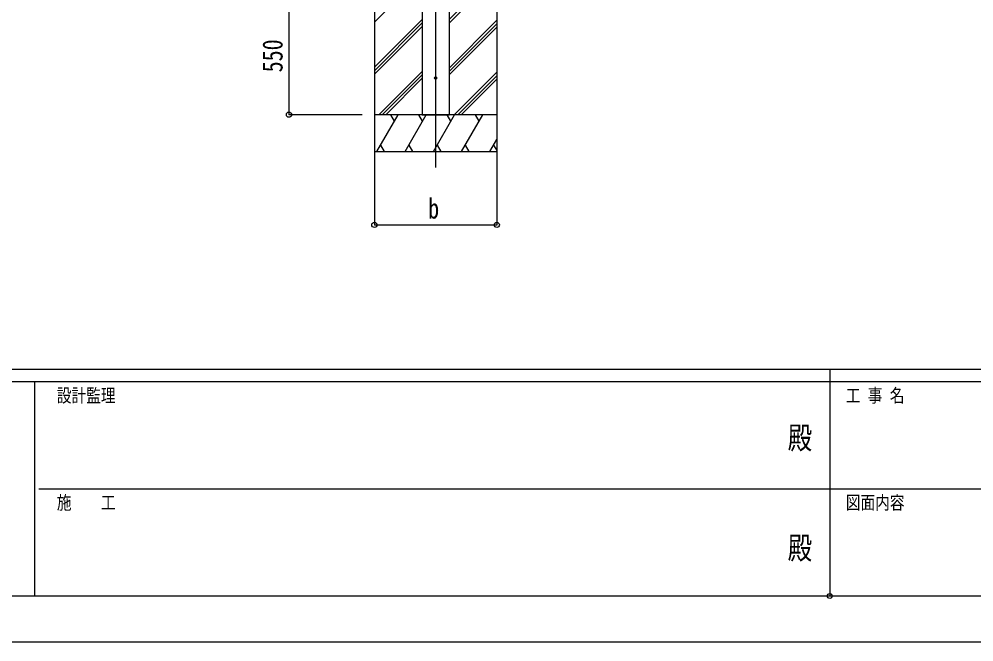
# Model space of a CAD drawing. Units: millimetres, scale not verified. Extents: x -10512 to 10512, y -7425 to 7425.
# Drawn here: x -3325 to 577, y -7425 to -4881 of the extents above; entities that cross this region are included whole.
import ezdxf
from ezdxf.enums import TextEntityAlignment as Align

# ---------------------------------------------------------------- set-up
doc = ezdxf.new("R2010")
doc.units = ezdxf.units.MM
doc.header["$LTSCALE"] = 40
doc.header["$PDMODE"] = 32
doc.header["$PDSIZE"] = 20
for name, color, linetype in [('0-4_YKK_12', 2, 'Continuous'), ('0-5_YKK_13', 4, 'Continuous'), ('0-6_YKK_A1', 4, 'Continuous'), ('0-7_YKK_D', 6, 'Continuous'), ('0-8_YKK_ZWAK', 7, 'Continuous')]:
    doc.layers.add(name, color=color, linetype=linetype)
doc.styles.add('ＭＳ ゴシック', font='')
doc.styles.get('ＭＳ ゴシック').set_extended_font_data('MS Gothic')

msp = doc.modelspace()

# ---------------------------------------------------------------- linework, layer by layer
at = {"layer": '0-4_YKK_12'}
msp.add_line((-1623.14, -1940.25), (-1623.14, -5487.26), dxfattribs=at)
at = {"layer": '0-5_YKK_13'}
msp.add_circle((-1623.14, -5121.49), 4.5, dxfattribs=at)
at = {"layer": '0-6_YKK_A1'}
for p, q in [((-1678.14, -2062.49), (-1678.14, -5271.49)), ((-1568.14, -2062.49), (-1568.14, -5271.49)), ((-1873.14, -4721.49), (-1873.14, -5421.49)), ((-1873.14, -4893.76), (-1700.88, -4721.49)), ((-1568.14, -4897.12), (-1392.51, -4721.49)), ((-1568.14, -4882.98), (-1406.65, -4721.49)), ((-1373.14, -4721.49), (-1373.14, -5421.49)), ((-1873.14, -5077.6), (-1678.14, -4882.6)), ((-1873.14, -5091.75), (-1678.14, -4896.75)), ((-1873.14, -5105.89), (-1678.14, -4910.89)), ((-1568.14, -5080.97), (-1373.14, -4885.97)), ((-1568.14, -5095.11), (-1373.14, -4900.11)), ((-1568.14, -5109.25), (-1373.14, -4914.26)), ((-1854.9, -5271.49), (-1678.14, -5094.74)), ((-1840.76, -5271.49), (-1678.14, -5108.88)), ((-1546.53, -5271.49), (-1373.14, -5098.1)), ((-1826.61, -5271.49), (-1678.14, -5123.02)), ((-1532.39, -5271.49), (-1373.14, -5112.24)), ((-1518.25, -5271.49), (-1373.14, -5126.39)), ((-1373.14, -5271.49), (-1873.14, -5271.49)), ((-1863.12, -5421.49), (-1776.52, -5271.49)), ((-1791.52, -5297.48), (-1806.52, -5271.49)), ((-1747.65, -5421.49), (-1661.05, -5271.49)), ((-1676.05, -5297.48), (-1691.05, -5271.49)), ((-1678.14, -5271.49), (-1568.14, -5271.49)), ((-1632.18, -5421.49), (-1545.58, -5271.49)), ((-1560.58, -5297.47), (-1575.58, -5271.49)), ((-1516.71, -5421.49), (-1430.11, -5271.49)), ((-1445.11, -5297.47), (-1460.11, -5271.49)), ((-1401.24, -5421.49), (-1373.14, -5372.82)), ((-1873.14, -5421.49), (-1373.14, -5421.49)), ((-1848.12, -5395.51), (-1833.13, -5421.49)), ((-1732.65, -5395.51), (-1717.65, -5421.49)), ((-1617.18, -5395.51), (-1602.18, -5421.49)), ((-1501.71, -5395.51), (-1486.71, -5421.49)), ((-1386.24, -5395.51), (-1373.14, -5418.21))]:
    msp.add_line(p, q, dxfattribs=at)
at = {"layer": '0-7_YKK_D'}
for p, q in [((-2222.14, -4721.49), (-2222.14, -5271.49)), ((-1923.14, -5271.49), (-2223.14, -5271.49)), ((-1873.14, -5422.49), (-1873.14, -5722.49)), ((-1373.14, -5422.49), (-1373.14, -5722.49)), ((-1873.14, -5721.49), (-1373.14, -5721.49))]:
    msp.add_line(p, q, dxfattribs=at)
for centre in [(-2222.14, -5271.49), (-1873.14, -5721.49), (-1373.14, -5721.49)]:
    msp.add_circle(centre, 10.62, dxfattribs=at)
at = {"layer": '0-8_YKK_ZWAK'}
for p, q in [((9737.55, -6312.5), (-9762.45, -6312.5)), ((-12.45, -6312.5), (-12.45, -7237.5)), ((-3262.45, -6362.5), (-9762.45, -6362.5)), ((-3262.45, -6362.5), (-3262.45, -7237.5)), ((-12.45, -6362.5), (-3262.45, -6362.5)), ((3237.55, -6362.5), (-12.45, -6362.5)), ((-3243.7, -6800), (-12.45, -6800)), ((-12.45, -6800), (3237.55, -6800)), ((-9762.45, -7237.5), (-3262.45, -7237.5)), ((-3262.45, -7237.5), (-12.45, -7237.5)), ((-12.45, -7237.5), (3237.55, -7237.5))]:
    msp.add_line(p, q, dxfattribs=at)
msp.add_lwpolyline([(-10512.5, -7425), (10512.5, -7425), (10512.5, 7425), (-10512.5, 7425)], close=True, dxfattribs=at)
msp.add_point((-12.45, -7237.5), dxfattribs=at)

# ---------------------------------------------------------------- texts
at = {"layer": '0-7_YKK_D', "style": 'ＭＳ ゴシック', "width": 0.8}
msp.add_text('550', height=82.48, rotation=90, dxfattribs=at).set_placement((-2223.47, -5098.49), align=Align.BOTTOM_LEFT)
msp.add_text('b', height=82.48, dxfattribs=at).set_placement((-1653.14, -5720.49), align=Align.BOTTOM_LEFT)
at = {"layer": '0-8_YKK_ZWAK', "style": 'ＭＳ ゴシック', "width": 0.8}
for s, height, p in [('設計監理', 54.99, (-3170.78, -6462.5)), ('工 事 名', 54.99, (53.17, -6462.5)), ('殿', 91.64, (-184.17, -6664.58)), ('施\u3000\u3000工', 54.99, (-3170.78, -6900)), ('図面内容', 54.99, (53.17, -6900)), ('殿', 91.64, (-184.17, -7114.58))]:
    msp.add_text(s, height=height, dxfattribs=at).set_placement(p, align=Align.BOTTOM_LEFT)

doc.saveas('drawing.dxf')
